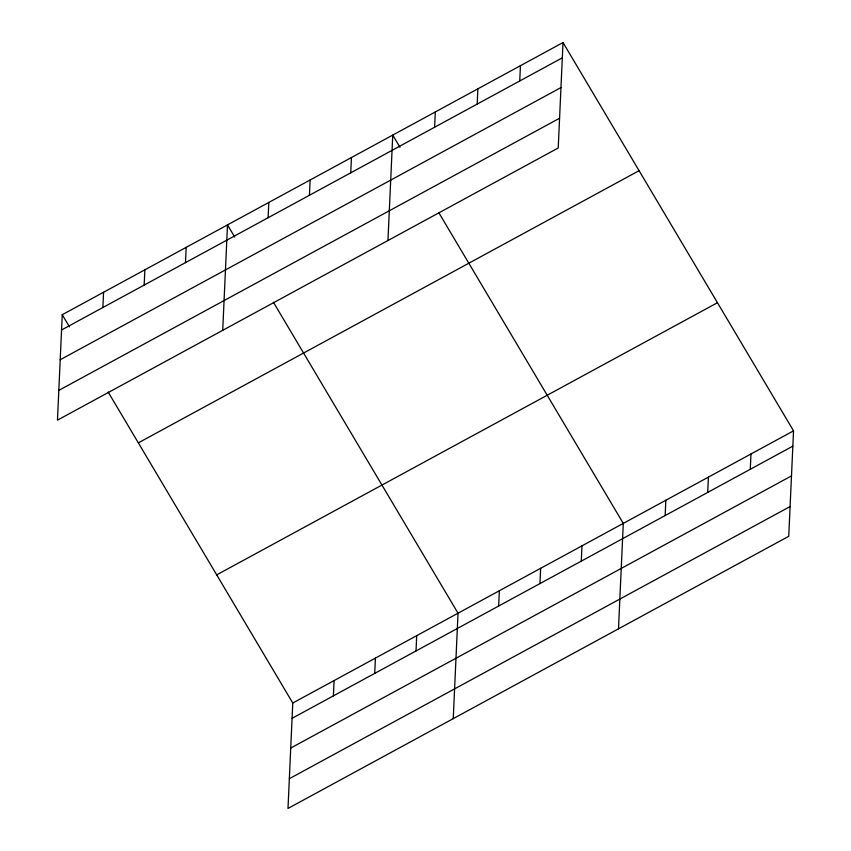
<?xml version="1.0" encoding="UTF-8"?>
<svg xmlns="http://www.w3.org/2000/svg" width="851" height="851" viewBox="0 0 851 851"><rect width="100%" height="100%" fill="white"/><g stroke="black" fill="none" stroke-linecap="round" stroke-linejoin="round"><path stroke-width="1.28" d="M62.251 314.71L57.464 420.139L558.224 147.978L563.011 42.55L62.251 314.71L69.463 326.858M102.865 307.541L103.567 292.255M144.181 285.085L144.872 269.799M185.497 262.629L186.188 247.343M222.717 330.326L227.504 224.898L234.716 237.046M268.118 217.728L268.81 202.442M309.434 195.273L310.126 179.986M108.162 392.034L292.776 703.022L287.989 808.45L788.749 536.29L793.536 430.861L563.011 42.55M350.74 172.817L351.442 157.531M333.401 695.852L334.092 680.566M387.96 240.514L392.747 135.086L399.959 147.234M374.717 673.396L375.408 658.11M434.616 127.235L435.318 111.949M416.022 650.951L416.713 635.665M477.188 104.099L477.879 88.812M453.243 718.638L458.029 613.209L273.405 302.222M519.748 80.962L520.44 65.687M498.643 606.04L499.346 590.754M539.96 583.584L540.651 568.308M581.276 561.139L581.967 545.853M618.496 628.825L623.283 523.397L438.659 212.41M665.152 515.546L665.844 500.26M707.713 492.421L708.404 477.134M750.274 469.284L750.976 453.998M61.559 329.986L562.309 57.836M60.208 359.739L560.958 87.579M58.815 390.386L559.575 118.236M138.33 442.85L639.08 170.689M216.707 574.872L717.457 302.722M292.776 703.022L793.536 430.861M292.084 718.308L792.845 446.147M290.734 748.05L791.494 475.9M289.34 778.697L790.1 506.547"/></g></svg>
